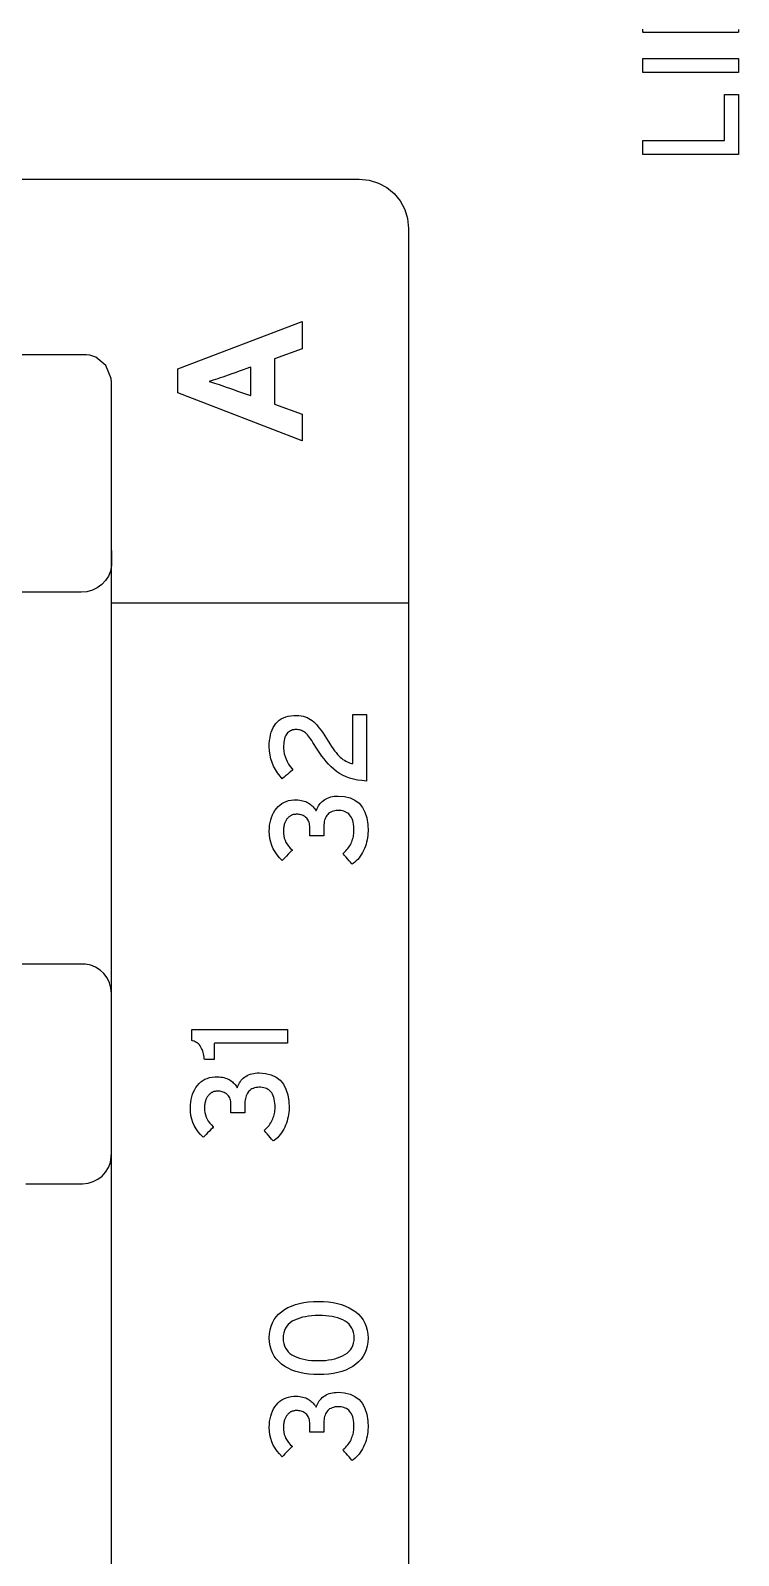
# Model space of a CAD drawing. Extents: x 1 to 47.7, y 0.2 to 35.
# Drawn here: x 33.18 to 33.898, y 12.347 to 13.894 of the extents above; entities that cross this region are included whole.
import ezdxf

# ---------------------------------------------------------------- set-up
doc = ezdxf.new("R2010")
doc.units = 0
doc.header["$MEASUREMENT"] = 0
doc.layers.add('8_0_____DWG', color=7, linetype='CONTINUOUS')

msp = doc.modelspace()

# ---------------------------------------------------------------- linework, layer by layer
at = {"layer": '8_0_____DWG'}
for points in [[(33.8981, 13.8948), (33.8981, 13.8931), (33.8981, 13.8921), (33.8974, 13.8919), (33.8911, 13.8919), (33.8796, 13.8919), (33.8648, 13.8919), (33.8483, 13.8919), (33.8319, 13.8919), (33.8175, 13.8919), (33.8066, 13.8919), (33.8012, 13.8919), (33.8009, 13.8922), (33.8009, 13.8933), (33.8009, 13.8952)], [(33.8981, 13.8513), (33.8009, 13.8513), (33.8009, 13.8654), (33.8981, 13.8654), (33.8981, 13.8513)], [(33.8981, 13.7681), (33.8009, 13.7681), (33.8009, 13.7822), (33.8838, 13.7822), (33.8838, 13.8291), (33.8981, 13.8291), (33.8981, 13.7681)], [(33.1586, 13.743), (33.1889, 13.743), (33.2184, 13.743), (33.2469, 13.743), (33.2744, 13.743), (33.3007, 13.743), (33.3258, 13.743), (33.3497, 13.743), (33.3722, 13.743), (33.3934, 13.743), (33.413, 13.743), (33.4312, 13.743), (33.4477, 13.743), (33.4625, 13.743), (33.4756, 13.743), (33.4869, 13.743), (33.4962, 13.743), (33.5036, 13.743), (33.509, 13.743), (33.5123, 13.743), (33.5134, 13.743), (33.5134, 13.743), (33.5235, 13.742), (33.5329, 13.7391), (33.5414, 13.7345), (33.5488, 13.7284), (33.5549, 13.721), (33.5595, 13.7125), (33.5624, 13.7031), (33.5634, 13.693), (33.5634, 13.6925), (33.5634, 13.691), (33.5634, 13.6885), (33.5634, 13.6849), (33.5634, 13.6804), (33.5634, 13.6749), (33.5634, 13.6685), (33.5634, 13.6611), (33.5634, 13.6527), (33.5634, 13.6433), (33.5634, 13.6331), (33.5634, 13.6219), (33.5634, 13.6097), (33.5634, 13.5967), (33.5634, 13.5828), (33.5634, 13.5679), (33.5634, 13.5522), (33.5634, 13.5355), (33.5634, 13.518), (33.5634, 13.4997), (33.5634, 13.4804), (33.5634, 13.4603), (33.5634, 13.4394), (33.5634, 13.4176), (33.5634, 13.3716), (33.5634, 13.3224), (33.5634, 13.2699), (33.5634, 13.2143), (33.5634, 13.1557), (33.5634, 13.0941), (33.5634, 13.0295), (33.5634, 12.9621), (33.5634, 12.8918), (33.5634, 12.8189), (33.5634, 12.7432), (33.5634, 12.665), (33.5634, 12.5841), (33.5634, 12.5008), (33.5634, 12.4151), (33.5634, 12.327)], [(33.4555, 13.571), (33.4274, 13.561), (33.4274, 13.5148), (33.4555, 13.5048), (33.4555, 13.4778), (33.3292, 13.5262), (33.3292, 13.5507), (33.4555, 13.5987), (33.4555, 13.571)], [(33.2621, 12.3035), (33.2621, 12.4294), (33.2621, 12.5508), (33.2621, 12.6672), (33.2621, 12.7784), (33.2621, 12.8837), (33.2621, 12.9828), (33.2621, 13.0753), (33.2621, 13.1606), (33.2621, 13.2004), (33.2621, 13.2383), (33.2621, 13.2742), (33.2621, 13.308), (33.2621, 13.3397), (33.2621, 13.3692), (33.2621, 13.3966), (33.2621, 13.4216), (33.2621, 13.4443), (33.2621, 13.4646), (33.2621, 13.4824), (33.2621, 13.4978), (33.2621, 13.5105), (33.2621, 13.5207), (33.2621, 13.5282), (33.2621, 13.533), (33.2621, 13.5354), (33.262, 13.5373), (33.2616, 13.541), (33.2562, 13.5541), (33.2462, 13.5626), (33.24, 13.5647), (33.2367, 13.565), (33.2324, 13.565), (33.2269, 13.565), (33.219, 13.565), (33.1971, 13.565), (33.1688, 13.565)], [(33.2621, 13.3663), (33.2621, 13.3659), (33.2621, 13.3646), (33.2621, 13.3628), (33.2621, 13.3607), (33.2621, 13.3585), (33.2621, 13.3565), (33.2621, 13.355), (33.2621, 13.3541), (33.262, 13.3511), (33.2609, 13.3455), (33.2588, 13.3404), (33.2558, 13.3358), (33.2521, 13.3318), (33.2476, 13.3285), (33.2426, 13.326), (33.2371, 13.3245), (33.2312, 13.324), (33.2146, 13.324), (33.1705, 13.324)], [(33.2619, 13.3132), (33.5634, 13.3132)], [(33.1752, 12.724), (33.217, 12.724), (33.2327, 12.724), (33.2383, 12.7245), (33.2435, 12.7261), (33.2482, 12.7285), (33.2524, 12.7318), (33.256, 12.7358), (33.2588, 12.7404), (33.2608, 12.7456), (33.2618, 12.7511), (33.2619, 12.7556), (33.2619, 12.7674), (33.2619, 12.788), (33.2619, 12.8141), (33.2619, 12.8426), (33.2619, 12.8703), (33.2619, 12.894), (33.2619, 12.9106), (33.2619, 12.9168), (33.2614, 12.9225), (33.2599, 12.9279), (33.2575, 12.9327), (33.2543, 12.9371), (33.2504, 12.9407), (33.2459, 12.9436), (33.2409, 12.9456), (33.2355, 12.9467), (33.2286, 12.9468), (33.1989, 12.9468), (33.1471, 12.9468)]]:
    msp.add_lwpolyline(points, dxfattribs=at)
for points in [[(33.3805, 13.5442), (33.3776, 13.5432), (33.3749, 13.5423), (33.3723, 13.5414), (33.3698, 13.5406), (33.3675, 13.5399), (33.3652, 13.5392), (33.3631, 13.5386), (33.3612, 13.538), (33.3623, 13.5374), (33.3644, 13.5368), (33.3666, 13.5362), (33.3689, 13.5354), (33.3713, 13.5347), (33.3738, 13.5338), (33.3765, 13.5329), (33.3793, 13.5319), (33.3808, 13.5314), (33.3827, 13.5307), (33.3859, 13.5296), (33.3899, 13.5282), (33.394, 13.5268), (33.398, 13.5254), (33.4011, 13.5242), (33.4031, 13.5236), (33.4034, 13.5236), (33.4034, 13.5257), (33.4034, 13.5294), (33.4034, 13.5342), (33.4034, 13.5395), (33.4034, 13.5445), (33.4034, 13.5488), (33.4034, 13.5516), (33.4034, 13.5523), (33.4021, 13.5519), (33.3993, 13.5509), (33.3957, 13.5496), (33.3915, 13.5482), (33.3874, 13.5467), (33.3839, 13.5455), (33.3814, 13.5446)], [(33.5208, 13.1325), (33.5161, 13.1329), (33.5117, 13.1335), (33.5075, 13.1344), (33.5036, 13.1355), (33.4999, 13.1369), (33.4964, 13.1384), (33.4932, 13.1403), (33.4902, 13.1423), (33.4874, 13.1446), (33.4848, 13.147), (33.4823, 13.1496), (33.4799, 13.1522), (33.4776, 13.1549), (33.4754, 13.1578), (33.4733, 13.1607), (33.4712, 13.1638), (33.4693, 13.1669), (33.4677, 13.1697), (33.4664, 13.1717), (33.4652, 13.1736), (33.464, 13.1753), (33.4629, 13.1768), (33.4618, 13.1782), (33.4607, 13.1794), (33.4597, 13.1805), (33.4587, 13.1814), (33.4578, 13.1821), (33.4568, 13.1827), (33.4558, 13.1832), (33.4548, 13.1837), (33.4537, 13.184), (33.4527, 13.1843), (33.4516, 13.1845), (33.4505, 13.1847), (33.4494, 13.1847), (33.4481, 13.1847), (33.4469, 13.1845), (33.4457, 13.1843), (33.4445, 13.1839), (33.4435, 13.1834), (33.4425, 13.1829), (33.4416, 13.1822), (33.4407, 13.1814), (33.4399, 13.1805), (33.4392, 13.1795), (33.4385, 13.1783), (33.438, 13.1769), (33.4375, 13.1754), (33.4372, 13.1738), (33.4369, 13.172), (33.4367, 13.1701), (33.4366, 13.1681), (33.4366, 13.1657), (33.4368, 13.1628), (33.4373, 13.1601), (33.4381, 13.1574), (33.4391, 13.1547), (33.4403, 13.1522), (33.4417, 13.1497), (33.4434, 13.1473), (33.4453, 13.1449), (33.4461, 13.1438), (33.4453, 13.1432), (33.444, 13.1421), (33.4423, 13.1407), (33.4404, 13.1392), (33.4386, 13.1377), (33.437, 13.1364), (33.4358, 13.1354), (33.4352, 13.1349), (33.433, 13.1374), (33.4305, 13.1407), (33.4283, 13.1441), (33.4264, 13.1476), (33.4249, 13.1513), (33.4237, 13.155), (33.4228, 13.1589), (33.4223, 13.163), (33.422, 13.1671), (33.4221, 13.1704), (33.4224, 13.1736), (33.4228, 13.1765), (33.4234, 13.1793), (33.4241, 13.182), (33.425, 13.1845), (33.4261, 13.1868), (33.4273, 13.1889), (33.4288, 13.1909), (33.4304, 13.1927), (33.4322, 13.1942), (33.4342, 13.1956), (33.4364, 13.1967), (33.4388, 13.1976), (33.4413, 13.1983), (33.444, 13.1988), (33.4469, 13.199), (33.4497, 13.1991), (33.452, 13.1989), (33.4543, 13.1987), (33.4565, 13.1982), (33.4585, 13.1977), (33.4604, 13.197), (33.4623, 13.1961), (33.464, 13.1951), (33.4656, 13.194), (33.4671, 13.1926), (33.4686, 13.1911), (33.4702, 13.1894), (33.4718, 13.1876), (33.4734, 13.1856), (33.475, 13.1834), (33.4766, 13.181), (33.4783, 13.1785), (33.48, 13.1758), (33.4817, 13.1728), (33.4835, 13.1701), (33.4851, 13.1676), (33.4868, 13.1653), (33.4883, 13.1632), (33.4899, 13.1613), (33.4913, 13.1595), (33.4927, 13.158), (33.4941, 13.1567), (33.4954, 13.1556), (33.4968, 13.1545), (33.4983, 13.1536), (33.4997, 13.1527), (33.5012, 13.152), (33.5026, 13.1513), (33.5041, 13.1508), (33.5056, 13.1504), (33.5067, 13.1504), (33.5067, 13.1533), (33.5067, 13.1589), (33.5067, 13.1663), (33.5067, 13.1746), (33.5067, 13.183), (33.5067, 13.1906), (33.5067, 13.1964), (33.5067, 13.1997), (33.5068, 13.2), (33.5078, 13.2), (33.5096, 13.2), (33.5117, 13.2), (33.5141, 13.2), (33.5165, 13.2), (33.5185, 13.2), (33.52, 13.2), (33.5208, 13.2), (33.5208, 13.1985), (33.5208, 13.1928), (33.5208, 13.184), (33.5208, 13.1733), (33.5208, 13.1618), (33.5208, 13.1508), (33.5208, 13.1414), (33.5208, 13.1349)], [(33.4919, 13.1173), (33.4984, 13.1168), (33.504, 13.1154), (33.5089, 13.1131), (33.5131, 13.1099), (33.5165, 13.1058), (33.5191, 13.1009), (33.5209, 13.0951), (33.522, 13.0885), (33.5223, 13.0817), (33.5222, 13.0794), (33.522, 13.0772), (33.5217, 13.0749), (33.5213, 13.0727), (33.5208, 13.0706), (33.5202, 13.0684), (33.5195, 13.0663), (33.5187, 13.0642), (33.5177, 13.0621), (33.5167, 13.0601), (33.5156, 13.0582), (33.5144, 13.0563), (33.5131, 13.0546), (33.5118, 13.053), (33.5103, 13.0515), (33.5088, 13.0501), (33.5072, 13.0488), (33.5062, 13.0482), (33.5056, 13.0489), (33.5045, 13.0501), (33.5031, 13.0517), (33.5015, 13.0535), (33.5, 13.0553), (33.4985, 13.0569), (33.4975, 13.0582), (33.4969, 13.0589), (33.4975, 13.0595), (33.4987, 13.0606), (33.4998, 13.0617), (33.5009, 13.0629), (33.5018, 13.0641), (33.5027, 13.0653), (33.5036, 13.0666), (33.5043, 13.0679), (33.505, 13.0692), (33.5056, 13.0706), (33.5062, 13.072), (33.5066, 13.0734), (33.507, 13.0748), (33.5074, 13.0762), (33.5076, 13.0776), (33.5078, 13.079), (33.5079, 13.0804), (33.508, 13.0819), (33.5079, 13.0842), (33.5078, 13.0865), (33.5075, 13.0887), (33.5071, 13.0907), (33.5067, 13.0925), (33.5061, 13.0941), (33.5054, 13.0956), (33.5045, 13.097), (33.5036, 13.0981), (33.5026, 13.0991), (33.5016, 13.0999), (33.5004, 13.1007), (33.4992, 13.1013), (33.4978, 13.1018), (33.4964, 13.1022), (33.4949, 13.1025), (33.4933, 13.1027), (33.4917, 13.1027), (33.49, 13.1026), (33.4885, 13.1024), (33.4871, 13.1021), (33.4857, 13.1016), (33.4845, 13.101), (33.4833, 13.1004), (33.4823, 13.0996), (33.4814, 13.0987), (33.4805, 13.0977), (33.4798, 13.0965), (33.4792, 13.0953), (33.4787, 13.0941), (33.4782, 13.0927), (33.4779, 13.0913), (33.4776, 13.0898), (33.4774, 13.0882), (33.4773, 13.0866), (33.4773, 13.0856), (33.4773, 13.085), (33.4773, 13.084), (33.4773, 13.0827), (33.4773, 13.0812), (33.4773, 13.0797), (33.4773, 13.0784), (33.4773, 13.0774), (33.4773, 13.0769), (33.4771, 13.0768), (33.4761, 13.0768), (33.4744, 13.0768), (33.4723, 13.0768), (33.4699, 13.0768), (33.4676, 13.0768), (33.4655, 13.0768), (33.464, 13.0768), (33.4632, 13.0768), (33.4632, 13.077), (33.4632, 13.0776), (33.4632, 13.0787), (33.4632, 13.0801), (33.4632, 13.0816), (33.4632, 13.083), (33.4632, 13.0842), (33.4632, 13.0851), (33.4632, 13.0855), (33.4632, 13.0868), (33.463, 13.0882), (33.4628, 13.0895), (33.4624, 13.0907), (33.462, 13.0918), (33.4615, 13.0929), (33.4608, 13.0939), (33.46, 13.0948), (33.4592, 13.0956), (33.4583, 13.0963), (33.4574, 13.0969), (33.4564, 13.0974), (33.4554, 13.0978), (33.4543, 13.0982), (33.4532, 13.0984), (33.4521, 13.0986), (33.4509, 13.0988), (33.4498, 13.0988), (33.4493, 13.0988), (33.4488, 13.0987), (33.4483, 13.0987), (33.4478, 13.0986), (33.4473, 13.0986), (33.4468, 13.0985), (33.4463, 13.0984), (33.4457, 13.0982), (33.4452, 13.0981), (33.4447, 13.0978), (33.4441, 13.0976), (33.4436, 13.0973), (33.4431, 13.097), (33.4427, 13.0966), (33.4422, 13.0963), (33.4417, 13.0959), (33.4413, 13.0954), (33.4408, 13.095), (33.4404, 13.0945), (33.4399, 13.094), (33.4395, 13.0934), (33.4391, 13.0928), (33.4388, 13.0922), (33.4384, 13.0915), (33.4381, 13.0908), (33.4378, 13.0901), (33.4375, 13.0893), (33.4372, 13.0885), (33.437, 13.0876), (33.4368, 13.0867), (33.4367, 13.0857), (33.4366, 13.0847), (33.4365, 13.0836), (33.4364, 13.0825), (33.4364, 13.0814), (33.4365, 13.0793), (33.4368, 13.0769), (33.4373, 13.0746), (33.4381, 13.0724), (33.439, 13.0703), (33.4402, 13.0683), (33.4417, 13.0663), (33.4433, 13.0645), (33.4452, 13.0627), (33.4452, 13.0621), (33.4443, 13.0612), (33.443, 13.0599), (33.4413, 13.0582), (33.4396, 13.0564), (33.4379, 13.0547), (33.4365, 13.0533), (33.4356, 13.0523), (33.4352, 13.052), (33.4324, 13.0547), (33.43, 13.0575), (33.4279, 13.0606), (33.4261, 13.0637), (33.4246, 13.067), (33.4235, 13.0705), (33.4227, 13.0741), (33.4222, 13.0779), (33.422, 13.0817), (33.4222, 13.0847), (33.4224, 13.0876), (33.4229, 13.0904), (33.4235, 13.0931), (33.4243, 13.0956), (33.4253, 13.0981), (33.4265, 13.1004), (33.4278, 13.1026), (33.4293, 13.1047), (33.4309, 13.1066), (33.4328, 13.1082), (33.4347, 13.1096), (33.4368, 13.1108), (33.4391, 13.1118), (33.4415, 13.1126), (33.4441, 13.1131), (33.4468, 13.1134), (33.4493, 13.1134), (33.4511, 13.1133), (33.4529, 13.1131), (33.4545, 13.1128), (33.4561, 13.1125), (33.4576, 13.1121), (33.459, 13.1116), (33.4603, 13.1111), (33.4614, 13.1105), (33.4626, 13.1097), (33.4636, 13.109), (33.4646, 13.1082), (33.4656, 13.1073), (33.4665, 13.1064), (33.4673, 13.1054), (33.4681, 13.1044), (33.4688, 13.1034), (33.4695, 13.1023), (33.47, 13.1031), (33.4705, 13.1045), (33.4712, 13.106), (33.4719, 13.1073), (33.4727, 13.1085), (33.4736, 13.1097), (33.4747, 13.1108), (33.4758, 13.1119), (33.477, 13.1129), (33.4783, 13.1138), (33.4797, 13.1146), (33.4812, 13.1153), (33.4827, 13.1159), (33.4844, 13.1164), (33.4861, 13.1168), (33.488, 13.1171), (33.4899, 13.1173)], [(33.4407, 12.8666), (33.4379, 12.8666), (33.4303, 12.8666), (33.4194, 12.8666), (33.4067, 12.8666), (33.3937, 12.8666), (33.3817, 12.8666), (33.3723, 12.8666), (33.3669, 12.8666), (33.3662, 12.8664), (33.3662, 12.8652), (33.3662, 12.8631), (33.3662, 12.8604), (33.3662, 12.8575), (33.3662, 12.8546), (33.3662, 12.8522), (33.3662, 12.8505), (33.3662, 12.8499), (33.3658, 12.8499), (33.3648, 12.8499), (33.3633, 12.8499), (33.3616, 12.8499), (33.3599, 12.8499), (33.3583, 12.8499), (33.357, 12.8499), (33.3563, 12.8499), (33.3561, 12.8507), (33.3559, 12.8524), (33.3556, 12.854), (33.3553, 12.8556), (33.3549, 12.8571), (33.3545, 12.8586), (33.3539, 12.86), (33.3534, 12.8613), (33.3527, 12.8626), (33.352, 12.8638), (33.3512, 12.8649), (33.3503, 12.8658), (33.3493, 12.8667), (33.3482, 12.8674), (33.347, 12.8681), (33.3457, 12.8686), (33.3443, 12.8691), (33.3435, 12.8693), (33.3435, 12.8702), (33.3435, 12.8716), (33.3435, 12.8734), (33.3435, 12.8754), (33.3435, 12.8774), (33.3435, 12.879), (33.3435, 12.8802), (33.3435, 12.8806), (33.3473, 12.8806), (33.3572, 12.8806), (33.3713, 12.8806), (33.3879, 12.8806), (33.4049, 12.8806), (33.4205, 12.8806), (33.4327, 12.8806), (33.4398, 12.8806), (33.4407, 12.8805), (33.4407, 12.8795), (33.4407, 12.8777), (33.4407, 12.8754), (33.4407, 12.873), (33.4407, 12.8706), (33.4407, 12.8685), (33.4407, 12.8671)], [(33.4119, 12.8365), (33.4183, 12.8359), (33.424, 12.8345), (33.4289, 12.8322), (33.433, 12.829), (33.4364, 12.825), (33.439, 12.82), (33.4409, 12.8143), (33.442, 12.8076), (33.4423, 12.8009), (33.4422, 12.7986), (33.442, 12.7963), (33.4417, 12.7941), (33.4412, 12.7919), (33.4407, 12.7897), (33.4401, 12.7875), (33.4394, 12.7854), (33.4386, 12.7833), (33.4377, 12.7812), (33.4367, 12.7792), (33.4355, 12.7773), (33.4343, 12.7755), (33.4331, 12.7738), (33.4317, 12.7722), (33.4303, 12.7707), (33.4287, 12.7693), (33.4271, 12.768), (33.4261, 12.7674), (33.4255, 12.768), (33.4244, 12.7693), (33.423, 12.7709), (33.4215, 12.7727), (33.4199, 12.7745), (33.4185, 12.7761), (33.4174, 12.7773), (33.4168, 12.778), (33.4175, 12.7787), (33.4187, 12.7797), (33.4198, 12.7809), (33.4208, 12.782), (33.4218, 12.7832), (33.4227, 12.7844), (33.4235, 12.7857), (33.4243, 12.787), (33.4249, 12.7883), (33.4256, 12.7897), (33.4261, 12.7911), (33.4266, 12.7925), (33.427, 12.7939), (33.4273, 12.7953), (33.4276, 12.7967), (33.4277, 12.7982), (33.4279, 12.7996), (33.4279, 12.801), (33.4279, 12.8033), (33.4277, 12.8057), (33.4275, 12.8078), (33.4271, 12.8098), (33.4266, 12.8116), (33.426, 12.8133), (33.4253, 12.8148), (33.4245, 12.8161), (33.4236, 12.8172), (33.4226, 12.8182), (33.4215, 12.8191), (33.4204, 12.8198), (33.4191, 12.8205), (33.4178, 12.821), (33.4164, 12.8214), (33.4149, 12.8216), (33.4133, 12.8218), (33.4116, 12.8218), (33.41, 12.8217), (33.4084, 12.8215), (33.407, 12.8212), (33.4057, 12.8207), (33.4044, 12.8202), (33.4033, 12.8195), (33.4023, 12.8187), (33.4013, 12.8178), (33.4005, 12.8168), (33.3998, 12.8157), (33.3992, 12.8145), (33.3986, 12.8132), (33.3982, 12.8118), (33.3978, 12.8104), (33.3975, 12.8089), (33.3974, 12.8074), (33.3973, 12.8057), (33.3973, 12.8047), (33.3973, 12.8041), (33.3973, 12.8031), (33.3973, 12.8018), (33.3973, 12.8003), (33.3973, 12.7989), (33.3973, 12.7976), (33.3973, 12.7966), (33.3973, 12.796), (33.3971, 12.7959), (33.3961, 12.7959), (33.3944, 12.7959), (33.3922, 12.7959), (33.3899, 12.7959), (33.3875, 12.7959), (33.3855, 12.7959), (33.384, 12.7959), (33.3832, 12.7959), (33.3832, 12.7961), (33.3832, 12.7968), (33.3832, 12.7979), (33.3832, 12.7992), (33.3832, 12.8007), (33.3832, 12.8021), (33.3832, 12.8034), (33.3832, 12.8042), (33.3832, 12.8046), (33.3831, 12.8059), (33.383, 12.8073), (33.3827, 12.8086), (33.3824, 12.8098), (33.3819, 12.811), (33.3814, 12.812), (33.3807, 12.813), (33.38, 12.8139), (33.3791, 12.8147), (33.3783, 12.8154), (33.3773, 12.816), (33.3764, 12.8165), (33.3753, 12.817), (33.3743, 12.8173), (33.3732, 12.8176), (33.372, 12.8178), (33.3708, 12.8179), (33.3697, 12.8179), (33.3692, 12.8179), (33.3688, 12.8179), (33.3683, 12.8178), (33.3678, 12.8178), (33.3672, 12.8177), (33.3667, 12.8176), (33.3662, 12.8175), (33.3657, 12.8174), (33.3651, 12.8172), (33.3646, 12.817), (33.3641, 12.8167), (33.3636, 12.8164), (33.3631, 12.8161), (33.3626, 12.8158), (33.3621, 12.8154), (33.3617, 12.815), (33.3612, 12.8146), (33.3608, 12.8141), (33.3603, 12.8136), (33.3599, 12.8131), (33.3595, 12.8125), (33.3591, 12.8119), (33.3587, 12.8113), (33.3584, 12.8107), (33.358, 12.81), (33.3577, 12.8092), (33.3574, 12.8085), (33.3572, 12.8076), (33.357, 12.8067), (33.3568, 12.8058), (33.3566, 12.8048), (33.3565, 12.8038), (33.3564, 12.8028), (33.3564, 12.8017), (33.3564, 12.8005), (33.3564, 12.7984), (33.3567, 12.7961), (33.3573, 12.7938), (33.358, 12.7916), (33.359, 12.7895), (33.3602, 12.7874), (33.3616, 12.7855), (33.3633, 12.7836), (33.3651, 12.7818), (33.3652, 12.7813), (33.3643, 12.7804), (33.3629, 12.779), (33.3613, 12.7773), (33.3595, 12.7756), (33.3579, 12.7739), (33.3565, 12.7724), (33.3555, 12.7715), (33.3551, 12.7711), (33.3524, 12.7738), (33.3499, 12.7767), (33.3478, 12.7797), (33.346, 12.7829), (33.3446, 12.7862), (33.3434, 12.7896), (33.3426, 12.7933), (33.3421, 12.797), (33.342, 12.8008), (33.3421, 12.8039), (33.3424, 12.8068), (33.3428, 12.8095), (33.3435, 12.8122), (33.3443, 12.8148), (33.3453, 12.8172), (33.3464, 12.8195), (33.3477, 12.8217), (33.3492, 12.8238), (33.3509, 12.8257), (33.3527, 12.8274), (33.3547, 12.8288), (33.3568, 12.83), (33.3591, 12.8309), (33.3615, 12.8317), (33.364, 12.8322), (33.3668, 12.8325), (33.3692, 12.8325), (33.3711, 12.8324), (33.3728, 12.8322), (33.3745, 12.832), (33.3761, 12.8316), (33.3775, 12.8312), (33.3789, 12.8308), (33.3802, 12.8302), (33.3814, 12.8296), (33.3825, 12.8289), (33.3836, 12.8281), (33.3846, 12.8273), (33.3855, 12.8264), (33.3864, 12.8255), (33.3873, 12.8246), (33.388, 12.8236), (33.3888, 12.8225), (33.3894, 12.8214), (33.3899, 12.8222), (33.3905, 12.8237), (33.3911, 12.8251), (33.3918, 12.8264), (33.3927, 12.8277), (33.3936, 12.8289), (33.3946, 12.83), (33.3957, 12.831), (33.397, 12.832), (33.3983, 12.8329), (33.3996, 12.8337), (33.4011, 12.8344), (33.4027, 12.835), (33.4043, 12.8355), (33.4061, 12.8359), (33.4079, 12.8362), (33.4098, 12.8364)], [(33.472, 12.6045), (33.4772, 12.6044), (33.4821, 12.604), (33.4867, 12.6034), (33.4912, 12.6025), (33.4954, 12.6013), (33.4993, 12.5999), (33.503, 12.5982), (33.5065, 12.5962), (33.5097, 12.594), (33.5126, 12.5915), (33.5151, 12.5888), (33.5173, 12.5858), (33.519, 12.5826), (33.5204, 12.5792), (33.5214, 12.5754), (33.5221, 12.5715), (33.5223, 12.5673), (33.5221, 12.5631), (33.5214, 12.5592), (33.5204, 12.5555), (33.5191, 12.5521), (33.5173, 12.5489), (33.5152, 12.546), (33.5127, 12.5433), (33.5099, 12.5408), (33.5067, 12.5386), (33.5033, 12.5367), (33.4996, 12.535), (33.4957, 12.5335), (33.4915, 12.5324), (33.4871, 12.5315), (33.4824, 12.5308), (33.4775, 12.5304), (33.4723, 12.5303), (33.4671, 12.5304), (33.4622, 12.5308), (33.4575, 12.5315), (33.4531, 12.5324), (33.4489, 12.5336), (33.4449, 12.535), (33.4412, 12.5368), (33.4377, 12.5387), (33.4345, 12.541), (33.4316, 12.5435), (33.4291, 12.5462), (33.427, 12.5491), (33.4252, 12.5523), (33.4239, 12.5558), (33.4229, 12.5595), (33.4223, 12.5634), (33.422, 12.5675), (33.4223, 12.5717), (33.4229, 12.5757), (33.4239, 12.5794), (33.4252, 12.5829), (33.427, 12.5861), (33.4291, 12.589), (33.4315, 12.5917), (33.4344, 12.5941), (33.4376, 12.5963), (33.441, 12.5983), (33.4447, 12.5999), (33.4486, 12.6013), (33.4528, 12.6025), (33.4572, 12.6034), (33.4619, 12.604), (33.4668, 12.6044)], [(33.4723, 12.5903), (33.4687, 12.5902), (33.4652, 12.59), (33.4619, 12.5897), (33.4587, 12.5891), (33.4557, 12.5885), (33.4529, 12.5877), (33.4502, 12.5867), (33.4476, 12.5856), (33.4452, 12.5844), (33.4431, 12.5829), (33.4413, 12.5813), (33.4398, 12.5794), (33.4385, 12.5774), (33.4375, 12.5751), (33.4368, 12.5727), (33.4363, 12.5701), (33.4361, 12.5673), (33.4363, 12.5645), (33.4367, 12.5619), (33.4375, 12.5595), (33.4384, 12.5573), (33.4397, 12.5553), (33.4412, 12.5535), (33.443, 12.5519), (33.4451, 12.5504), (33.4475, 12.5492), (33.4499, 12.5481), (33.4526, 12.5471), (33.4554, 12.5463), (33.4584, 12.5456), (33.4616, 12.5451), (33.4649, 12.5448), (33.4684, 12.5446), (33.472, 12.5445), (33.4756, 12.5446), (33.4791, 12.5448), (33.4823, 12.5452), (33.4855, 12.5457), (33.4885, 12.5464), (33.4913, 12.5473), (33.4939, 12.5483), (33.4964, 12.5494), (33.4988, 12.5507), (33.501, 12.5522), (33.5029, 12.5538), (33.5045, 12.5556), (33.5058, 12.5576), (33.5069, 12.5598), (33.5076, 12.5622), (33.5081, 12.5648), (33.5082, 12.5675), (33.5081, 12.5704), (33.5076, 12.573), (33.5069, 12.5754), (33.5059, 12.5776), (33.5046, 12.5796), (33.503, 12.5815), (33.5011, 12.5831), (33.499, 12.5845), (33.4966, 12.5858), (33.4941, 12.5868), (33.4915, 12.5878), (33.4887, 12.5885), (33.4857, 12.5892), (33.4826, 12.5897), (33.4793, 12.59), (33.4759, 12.5902)], [(33.4919, 12.5124), (33.4984, 12.5119), (33.504, 12.5104), (33.5089, 12.5081), (33.5131, 12.505), (33.5165, 12.5009), (33.5191, 12.496), (33.5209, 12.4902), (33.522, 12.4835), (33.5223, 12.4768), (33.5222, 12.4745), (33.522, 12.4723), (33.5217, 12.47), (33.5213, 12.4678), (33.5208, 12.4656), (33.5202, 12.4635), (33.5195, 12.4614), (33.5187, 12.4593), (33.5177, 12.4572), (33.5167, 12.4552), (33.5156, 12.4532), (33.5144, 12.4514), (33.5131, 12.4497), (33.5118, 12.4481), (33.5103, 12.4466), (33.5088, 12.4452), (33.5072, 12.4439), (33.5062, 12.4433), (33.5056, 12.444), (33.5045, 12.4452), (33.5031, 12.4468), (33.5015, 12.4486), (33.5, 12.4504), (33.4985, 12.452), (33.4975, 12.4533), (33.4969, 12.4539), (33.4975, 12.4546), (33.4987, 12.4557), (33.4998, 12.4568), (33.5009, 12.458), (33.5018, 12.4592), (33.5027, 12.4604), (33.5036, 12.4616), (33.5043, 12.4629), (33.505, 12.4643), (33.5056, 12.4657), (33.5062, 12.4671), (33.5066, 12.4685), (33.507, 12.4699), (33.5074, 12.4713), (33.5076, 12.4727), (33.5078, 12.4741), (33.5079, 12.4755), (33.508, 12.477), (33.5079, 12.4793), (33.5078, 12.4816), (33.5075, 12.4838), (33.5071, 12.4858), (33.5067, 12.4876), (33.5061, 12.4892), (33.5054, 12.4907), (33.5045, 12.492), (33.5036, 12.4932), (33.5026, 12.4942), (33.5016, 12.495), (33.5004, 12.4958), (33.4992, 12.4964), (33.4978, 12.4969), (33.4964, 12.4973), (33.4949, 12.4976), (33.4933, 12.4978), (33.4917, 12.4978), (33.49, 12.4977), (33.4885, 12.4975), (33.4871, 12.4971), (33.4857, 12.4967), (33.4845, 12.4961), (33.4833, 12.4955), (33.4823, 12.4947), (33.4814, 12.4938), (33.4805, 12.4927), (33.4798, 12.4916), (33.4792, 12.4904), (33.4787, 12.4892), (33.4782, 12.4878), (33.4779, 12.4864), (33.4776, 12.4849), (33.4774, 12.4833), (33.4773, 12.4817), (33.4773, 12.4806), (33.4773, 12.4801), (33.4773, 12.4791), (33.4773, 12.4778), (33.4773, 12.4763), (33.4773, 12.4748), (33.4773, 12.4735), (33.4773, 12.4725), (33.4773, 12.4719), (33.4771, 12.4719), (33.4761, 12.4719), (33.4744, 12.4719), (33.4723, 12.4719), (33.4699, 12.4719), (33.4676, 12.4719), (33.4655, 12.4719), (33.464, 12.4719), (33.4632, 12.4719), (33.4632, 12.472), (33.4632, 12.4727), (33.4632, 12.4738), (33.4632, 12.4752), (33.4632, 12.4767), (33.4632, 12.4781), (33.4632, 12.4793), (33.4632, 12.4802), (33.4632, 12.4806), (33.4632, 12.4818), (33.463, 12.4832), (33.4628, 12.4846), (33.4624, 12.4858), (33.462, 12.4869), (33.4615, 12.488), (33.4608, 12.489), (33.46, 12.4899), (33.4592, 12.4907), (33.4583, 12.4913), (33.4574, 12.4919), (33.4564, 12.4925), (33.4554, 12.4929), (33.4543, 12.4933), (33.4532, 12.4935), (33.4521, 12.4937), (33.4509, 12.4938), (33.4498, 12.4939), (33.4493, 12.4939), (33.4488, 12.4938), (33.4483, 12.4938), (33.4478, 12.4937), (33.4473, 12.4936), (33.4468, 12.4936), (33.4463, 12.4934), (33.4457, 12.4933), (33.4452, 12.4932), (33.4447, 12.4929), (33.4441, 12.4927), (33.4436, 12.4924), (33.4431, 12.4921), (33.4427, 12.4917), (33.4422, 12.4913), (33.4417, 12.4909), (33.4413, 12.4905), (33.4408, 12.4901), (33.4404, 12.4896), (33.4399, 12.489), (33.4395, 12.4885), (33.4391, 12.4879), (33.4388, 12.4873), (33.4384, 12.4866), (33.4381, 12.4859), (33.4378, 12.4852), (33.4375, 12.4844), (33.4372, 12.4836), (33.437, 12.4827), (33.4368, 12.4818), (33.4367, 12.4808), (33.4366, 12.4798), (33.4365, 12.4787), (33.4364, 12.4776), (33.4364, 12.4765), (33.4365, 12.4744), (33.4368, 12.472), (33.4373, 12.4697), (33.4381, 12.4675), (33.439, 12.4654), (33.4402, 12.4634), (33.4417, 12.4614), (33.4433, 12.4595), (33.4452, 12.4578), (33.4452, 12.4572), (33.4443, 12.4563), (33.443, 12.4549), (33.4413, 12.4533), (33.4396, 12.4515), (33.4379, 12.4498), (33.4365, 12.4484), (33.4356, 12.4474), (33.4352, 12.447), (33.4324, 12.4498), (33.43, 12.4526), (33.4279, 12.4556), (33.4261, 12.4588), (33.4246, 12.4621), (33.4235, 12.4656), (33.4227, 12.4692), (33.4222, 12.473), (33.422, 12.4768), (33.4222, 12.4798), (33.4224, 12.4827), (33.4229, 12.4855), (33.4235, 12.4882), (33.4243, 12.4907), (33.4253, 12.4932), (33.4265, 12.4955), (33.4278, 12.4977), (33.4293, 12.4998), (33.4309, 12.5016), (33.4328, 12.5033), (33.4347, 12.5047), (33.4368, 12.5059), (33.4391, 12.5069), (33.4415, 12.5076), (33.4441, 12.5082), (33.4468, 12.5085), (33.4493, 12.5085), (33.4511, 12.5084), (33.4529, 12.5082), (33.4545, 12.5079), (33.4561, 12.5076), (33.4576, 12.5072), (33.459, 12.5067), (33.4603, 12.5062), (33.4614, 12.5055), (33.4626, 12.5048), (33.4636, 12.5041), (33.4646, 12.5032), (33.4656, 12.5024), (33.4665, 12.5015), (33.4673, 12.5005), (33.4681, 12.4995), (33.4688, 12.4985), (33.4695, 12.4974), (33.47, 12.4982), (33.4705, 12.4996), (33.4712, 12.501), (33.4719, 12.5024), (33.4727, 12.5036), (33.4736, 12.5048), (33.4747, 12.5059), (33.4758, 12.507), (33.477, 12.508), (33.4783, 12.5089), (33.4797, 12.5097), (33.4812, 12.5104), (33.4827, 12.511), (33.4844, 12.5115), (33.4861, 12.5119), (33.488, 12.5122), (33.4899, 12.5123)]]:
    msp.add_lwpolyline(points, close=True, dxfattribs=at)

doc.saveas('drawing.dxf')
